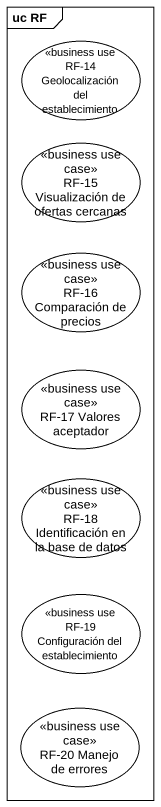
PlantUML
@startuml
mainframe uc RF
usecase "RF-14 Geolocalización del establecimiento" as RF_14_Geolocalización_del <<business use case>>
usecase "RF-15 Visualización de ofertas cercanas" as RF_15_Visualización_de <<business use case>>
usecase "RF-16 Comparación de precios" as RF_16_Comparación_de_precios <<business use case>>
usecase "RF-17 Valores aceptador" as RF_17_Valores_aceptador <<business use case>>
usecase "RF-18 Identificación en la base de datos" as RF_18_Identificación_en_la <<business use case>>
usecase "RF-19 Configuración del establecimiento" as RF_19_Configuración_del <<business use case>>
usecase "RF-20 Manejo de errores" as RF_20_Manejo_de_errores <<business use case>>
@enduml
